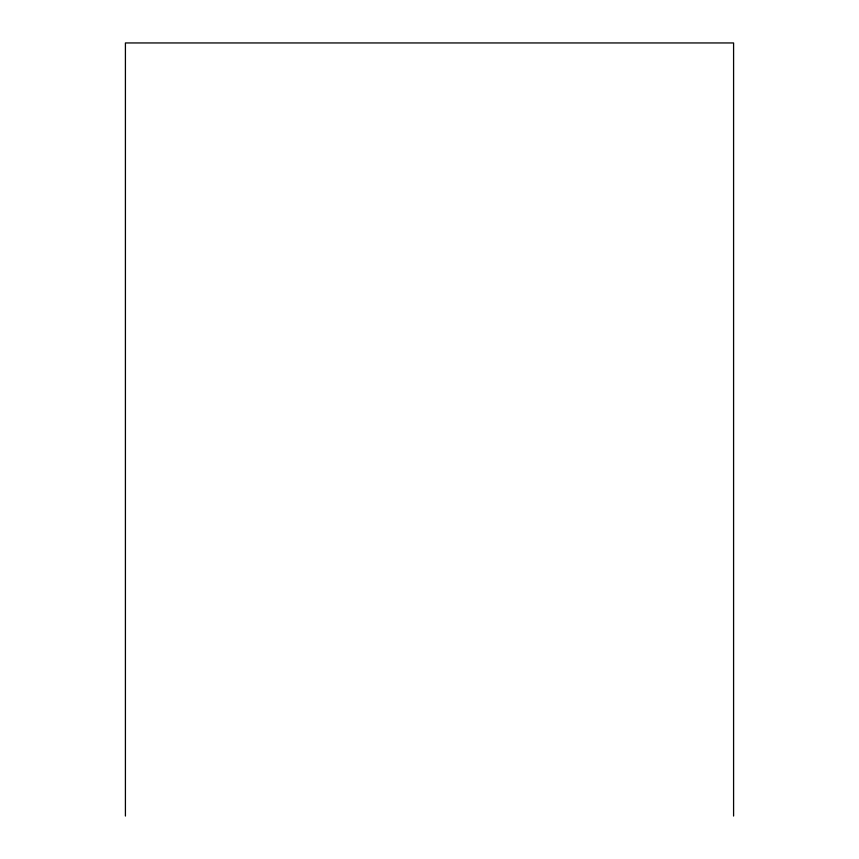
<?xml version="1.0" encoding="UTF-8"?>
<svg xmlns="http://www.w3.org/2000/svg" width="859" height="859" viewBox="0 0 859 859"><rect width="100%" height="100%" fill="white"/><g stroke="black" fill="none" stroke-linecap="round" stroke-linejoin="round"><path stroke-width="1.29" d="M733.586 816.05L733.586 42.95L125.414 42.95L125.414 816.05"/></g></svg>
